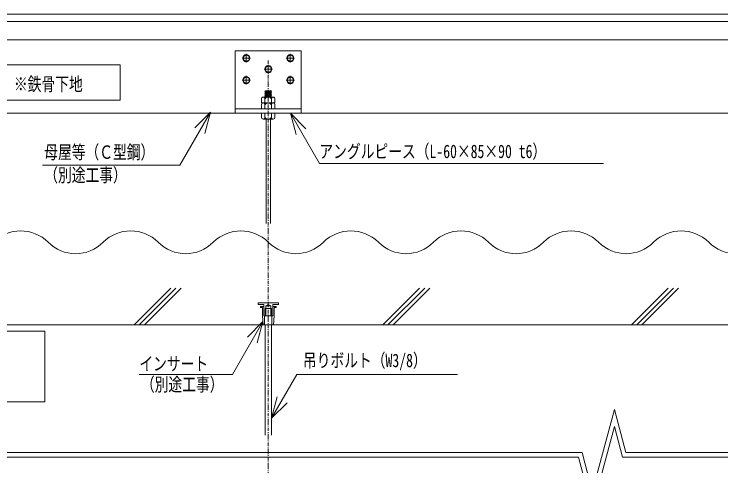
# Model space of a CAD drawing. Units: millimetres, scale not verified. Extents: x -205 to 205, y -142 to 143.
# Drawn here: x 38.9 to 135.2, y -73.3 to -11.8 of the extents above; entities that cross this region are included whole.
import ezdxf
from ezdxf.enums import TextEntityAlignment as Align

# ---------------------------------------------------------------- set-up
doc = ezdxf.new("R2010")
doc.units = ezdxf.units.MM
doc.header["$LTSCALE"] = 0.25
doc.linetypes.add('USER1', pattern=[7.8, 1.8, -0.6, 0.3, -0.6, 3, -0.6, 0.3, -0.6])
for name, color, linetype, lineweight in [('1-1_1-0 断面', 7, 'Continuous', 18), ('1-2_1-1 寸法', 7, 'Continuous', 18), ('1-3_1-2 文字', 7, 'Continuous', 18), ('F-2_F-1 レイアウト', 7, 'Continuous', 18)]:
    doc.layers.add(name, color=color, linetype=linetype, lineweight=lineweight)
doc.styles.add('ＭＳ ゴシック', font='')
doc.styles.get('ＭＳ ゴシック').set_extended_font_data('MS Gothic')

msp = doc.modelspace()

# ---------------------------------------------------------------- linework, layer by layer
at = {"layer": '1-1_1-0 断面'}
for p, q in [((-53.6225, -15.2901), (198.7027, -15.2901)), ((68.9922, -16.7901), (77.9922, -16.7901)), ((70.4934, -17.3282), (70.0934, -17.5592)), ((70.4934, -17.2141), (70.4934, -18.3661)), ((70.8934, -17.5592), (70.4934, -17.3282)), ((76.4934, -17.3282), (76.0934, -17.5592)), ((76.4934, -17.2141), (76.4934, -18.3661)), ((76.8934, -17.5592), (76.4934, -17.3282)), ((77.9922, -16.7901), (77.9922, -25.2901)), ((69.9174, -17.7901), (71.0694, -17.7901)), ((70.0934, -17.5592), (70.0934, -18.021)), ((70.0934, -18.021), (70.4934, -18.252)), ((70.4934, -18.252), (70.8934, -18.021)), ((70.8934, -18.021), (70.8934, -17.5592)), ((75.9174, -17.7901), (77.0694, -17.7901)), ((76.0934, -17.5592), (76.0934, -18.021)), ((76.0934, -18.021), (76.4934, -18.252)), ((76.4934, -18.252), (76.8934, -18.021)), ((76.8934, -18.021), (76.8934, -17.5592)), ((73.4934, -18.8282), (73.0934, -19.0592)), ((73.0934, -19.0592), (73.0934, -19.521)), ((73.4934, -18.7141), (73.4934, -19.8661)), ((73.8934, -19.0592), (73.4934, -18.8282)), ((73.8934, -19.521), (73.8934, -19.0592)), ((70.4934, -20.2141), (70.4934, -21.3661)), ((72.9174, -19.2901), (74.0694, -19.2901)), ((73.0934, -19.521), (73.4934, -19.752)), ((73.4934, -19.752), (73.8934, -19.521)), ((76.4934, -20.2141), (76.4934, -21.3661)), ((69.9174, -20.7901), (71.0694, -20.7901)), ((70.4934, -20.3282), (70.0934, -20.5592)), ((70.0934, -20.5592), (70.0934, -21.021)), ((70.0934, -21.021), (70.4934, -21.252)), ((70.8934, -20.5592), (70.4934, -20.3282)), ((70.4934, -21.252), (70.8934, -21.021)), ((70.8934, -21.021), (70.8934, -20.5592)), ((75.9174, -20.7901), (77.0694, -20.7901)), ((76.4934, -20.3282), (76.0934, -20.5592)), ((76.0934, -20.5592), (76.0934, -21.021)), ((76.0934, -21.021), (76.4934, -21.252)), ((76.8934, -20.5592), (76.4934, -20.3282)), ((76.4934, -21.252), (76.8934, -21.021)), ((76.8934, -21.021), (76.8934, -20.5592)), ((72.8055, -23.0901), (74.1555, -23.0901)), ((73.0305, -22.2934), (73.1105, -22.3448)), ((73.0305, -22.4084), (73.1105, -22.4598)), ((73.0305, -22.5234), (73.1105, -22.5748)), ((73.0305, -22.6384), (73.1105, -22.6898)), ((73.0305, -22.7534), (73.1105, -22.8048)), ((73.0305, -22.8684), (73.1105, -22.9198)), ((73.0305, -22.9834), (73.1105, -23.0348)), ((73.0409, -23.0901), (73.1105, -23.0348)), ((73.8505, -22.1997), (73.1105, -22.2298)), ((73.8505, -22.3147), (73.1105, -22.3448)), ((73.8505, -22.4297), (73.1105, -22.4598)), ((73.8505, -22.5447), (73.1105, -22.5748)), ((73.8505, -22.6597), (73.1105, -22.6898)), ((73.8505, -22.7747), (73.1105, -22.8048)), ((73.8505, -22.8897), (73.1105, -22.9198)), ((73.8505, -23.0047), (73.1105, -23.0348)), ((73.9305, -23.0618), (73.2341, -23.0901)), ((73.9305, -22.2568), (73.8505, -22.1997)), ((73.9305, -22.2568), (73.8505, -22.3147)), ((73.9305, -22.3718), (73.8505, -22.3147)), ((73.9305, -22.3718), (73.8505, -22.4297)), ((73.9305, -22.4868), (73.8505, -22.4297)), ((73.9305, -22.4868), (73.8505, -22.5447)), ((73.9305, -22.6018), (73.8505, -22.5447)), ((73.9305, -22.6018), (73.8505, -22.6597)), ((73.9305, -22.7168), (73.8505, -22.6597)), ((73.9305, -22.7168), (73.8505, -22.7747)), ((73.9305, -22.8318), (73.8505, -22.7747)), ((73.9305, -22.8318), (73.8505, -22.8897)), ((73.9305, -22.9468), (73.8505, -22.8897)), ((73.9305, -22.9468), (73.8505, -23.0047)), ((73.9305, -23.0618), (73.8505, -23.0047)), ((73.9305, -23.0618), (73.8915, -23.0901)), ((72.5805, -23.2926), (72.5805, -23.8901)), ((72.5805, -23.8901), (72.8055, -23.8901)), ((72.8055, -23.8901), (74.1555, -23.8901)), ((73.0305, -23.3401), (73.0305, -23.8901)), ((73.9305, -23.3401), (73.9305, -23.8901)), ((74.1555, -23.8901), (74.3805, -23.8901)), ((74.3805, -23.2926), (74.3805, -23.8901)), ((68.9922, -24.6901), (77.9922, -24.6901)), ((72.5805, -24.0926), (72.5805, -24.6901)), ((72.5805, -24.6901), (74.3805, -24.6901)), ((73.0305, -24.1401), (73.0305, -24.6901)), ((73.9305, -24.1401), (73.9305, -24.6901)), ((74.3805, -24.0926), (74.3805, -24.6901)), ((-53.6225, -25.2901), (198.7027, -25.2901)), ((72.5805, -25.8876), (72.5805, -25.2901)), ((73.0305, -25.8401), (73.0305, -25.2901)), ((73.9305, -25.8401), (73.9305, -25.2901)), ((74.3805, -25.8876), (74.3805, -25.2901)), ((72.8055, -26.0901), (74.1555, -26.0901)), ((73.1934, -40.2901), (73.1934, -26.0901)), ((73.7934, -40.2901), (73.7934, -26.0901)), ((72.0934, -51.1084), (72.0934, -51.3584)), ((74.8934, -51.1084), (72.0934, -51.1084)), ((72.0934, -51.3584), (72.8934, -51.3584)), ((72.4434, -51.6084), (72.4434, -51.7584)), ((72.4434, -51.6084), (72.8934, -51.6084)), ((72.4434, -51.7584), (72.6934, -51.7584)), ((72.6934, -51.7584), (72.6934, -52.8584)), ((72.8934, -51.3584), (72.8934, -52.8584)), ((73.0434, -51.8584), (73.0434, -52.8584)), ((73.0434, -51.8584), (73.9434, -51.8584)), ((73.1434, -51.5084), (73.4934, -51.3584)), ((73.1434, -52.8584), (73.1434, -51.5084)), ((73.1434, -51.5084), (73.8434, -51.5084)), ((73.4934, -51.3584), (73.8434, -51.5084)), ((73.8434, -51.5084), (73.8434, -52.8584)), ((73.9434, -51.8584), (73.9434, -52.8584)), ((74.0934, -51.3584), (74.8934, -51.3584)), ((74.0934, -52.8584), (74.0934, -51.3584)), ((74.0934, -51.6084), (74.5434, -51.6084)), ((74.2934, -51.7584), (74.2934, -52.8584)), ((74.2934, -51.7584), (74.5434, -51.7584)), ((74.5434, -51.6084), (74.5434, -51.7584)), ((74.8934, -51.3584), (74.8934, -51.1084)), ((72.6934, -52.8584), (72.7934, -54.1084)), ((72.8934, -52.8584), (73.1434, -52.8584)), ((72.9934, -52.8584), (72.9934, -54.1084)), ((73.1434, -52.8584), (73.8434, -52.8584)), ((73.8434, -52.8584), (74.0934, -52.8584)), ((73.9934, -52.8584), (73.9934, -54.1084)), ((74.2934, -52.8584), (74.1934, -54.1084)), ((-53.6225, -54.1084), (198.7027, -54.1084)), ((73.0434, -69.1084), (73.0434, -54.1084)), ((73.9434, -69.1084), (73.9434, -54.1084))]:
    msp.add_line(p, q, dxfattribs=at)
at = {"layer": '1-1_1-0 断面', "color": 4, "linetype": 'USER1'}
msp.add_line((73.4934, -18.1115), (73.4934, -107.0785), dxfattribs=at)
at = {"layer": '1-1_1-0 断面'}
for points in [[(77.9922, -25.2901), (68.9922, -25.2901), (68.9922, -16.7901)], [(73.9305, -22.2568), (73.0305, -22.2934), (73.1105, -22.2298)], [(73.9305, -22.3718), (73.0305, -22.4084), (73.1105, -22.3448)], [(73.9305, -22.4868), (73.0305, -22.5234), (73.1105, -22.4598)], [(73.9305, -22.6018), (73.0305, -22.6384), (73.1105, -22.5748)], [(73.9305, -22.7168), (73.0305, -22.7534), (73.1105, -22.6898)], [(73.9305, -22.8318), (73.0305, -22.8684), (73.1105, -22.8048)], [(73.9305, -22.9468), (73.0305, -22.9834), (73.1105, -22.9198)]]:
    msp.add_lwpolyline(points, dxfattribs=at)
for centre in [(70.4934, -17.7901), (76.4934, -17.7901), (73.4934, -19.2901), (70.4934, -20.7901), (76.4934, -20.7901)]:
    msp.add_circle(centre, 0.48, dxfattribs=at)
for centre, radius, start, end in [((72.8055, -23.3164), 0.2263, 353.97439, 173.97475), ((73.4805, -23.6201), 0.53, 31.89078, 148.10921), ((74.1555, -23.3164), 0.2263, 6.02525, 186.02559), ((72.8055, -24.1164), 0.2263, 353.97439, 173.97475), ((73.4805, -24.4201), 0.53, 31.89078, 148.10921), ((74.1555, -24.1164), 0.2263, 6.02525, 186.02559), ((72.8055, -25.8639), 0.2263, 186.02525, 6.02561), ((73.4805, -25.5601), 0.53, 211.89079, 328.10922), ((74.1555, -25.8639), 0.2263, 173.97441, 353.97475)]:
    msp.add_arc(centre, radius, start, end, dxfattribs=at)
at = {"layer": '1-2_1-1 寸法'}
for p, q in [((55.1988, -54.1084), (60.1988, -49.1084)), ((55.9059, -54.1084), (60.9059, -49.1084)), ((56.613, -54.1084), (61.613, -49.1084)), ((89.0918, -54.1084), (94.0918, -49.1084)), ((89.7989, -54.1084), (94.7989, -49.1084)), ((90.506, -54.1084), (95.506, -49.1084)), ((122.9848, -54.1084), (127.9848, -49.1084)), ((123.6919, -54.1084), (128.6919, -49.1084)), ((124.399, -54.1084), (129.399, -49.1084)), ((120.6438, -65.6492), (117.6537, -76.8084)), ((122.2137, -71.5084), (120.6438, -65.6492)), ((120.6438, -67.9675), (117.6537, -79.1266)), ((121.7533, -72.1084), (120.6438, -67.9675)), ((30.7533, -72.1084), (115.7732, -72.1084)), ((31.2137, -71.5084), (116.2336, -71.5084)), ((115.7732, -72.1084), (117.6537, -79.1266)), ((117.6537, -76.8084), (116.2336, -71.5084)), ((121.7533, -72.1084), (198.7027, -72.1084)), ((122.2137, -71.5084), (198.7027, -71.5084))]:
    msp.add_line(p, q, dxfattribs=at)
for centre, start, end in [((39.7434, -46.6144), 45, 135), ((54.7434, -46.6144), 45, 135), ((69.7434, -46.6144), 45, 135), ((84.7434, -46.6144), 45, 135), ((99.7434, -46.6144), 45, 135), ((114.7434, -46.6144), 45, 135), ((129.7434, -46.6144), 45, 135), ((47.2434, -39.1144), 225, 315), ((62.2434, -39.1144), 225, 315), ((77.2434, -39.1144), 225, 315), ((92.2434, -39.1144), 225, 315), ((107.2434, -39.1144), 225, 315), ((122.2434, -39.1144), 225, 315), ((137.2434, -39.1144), 225, 315)]:
    msp.add_arc(centre, 5.3033, start, end, dxfattribs=at)
at = {"layer": '1-3_1-2 文字'}
for p, q in [((61.4516, -32.3526), (65.6186, -25.1352)), ((65.6186, -25.1352), (63.4973, -27.2565)), ((65.6186, -25.1352), (64.8421, -28.033)), ((76.5064, -25.2901), (77.2828, -28.1879)), ((76.5064, -25.2901), (78.6277, -27.4114)), ((80.4513, -32.1229), (76.5064, -25.2901)), ((42.7455, -32.3526), (61.4516, -32.3526)), ((80.4513, -32.1229), (119.1708, -32.1229)), ((68.6019, -60.8651), (72.7581, -53.6663)), ((72.7581, -53.6663), (70.6368, -55.7877)), ((72.7581, -53.6663), (71.9816, -56.5641)), ((55.9191, -60.8651), (68.6019, -60.8651)), ((77.3852, -60.8651), (73.9434, -66.8263)), ((77.3852, -60.8651), (99.276, -60.8651)), ((73.9434, -66.8263), (74.7199, -63.9286)), ((73.9434, -66.8263), (76.0648, -64.705))]:
    msp.add_line(p, q, dxfattribs=at)
msp.add_lwpolyline([(15.0236, -18.6822), (53.3163, -18.6822), (53.3163, -23.5009), (15.0236, -23.5009)], close=True, dxfattribs=at)
msp.add_lwpolyline([(-13.6147, -54.9575), (43.0602, -54.9575), (43.0602, -64.595), (-13.6147, -64.595)], dxfattribs=at)
at = {"layer": 'F-2_F-1 レイアウト'}
for p, q in [((-65, -11.7956), (205, -11.7956)), ((-65, -12.7956), (205, -12.7956))]:
    msp.add_line(p, q, dxfattribs=at)

# ---------------------------------------------------------------- texts
at = {"layer": '1-3_1-2 文字', "style": 'ＭＳ ゴシック', "width": 0.75}
for s, p in [('※鉄骨下地', (38.8316, -22.7848)), ('母屋等（Ｃ型鋼）', (42.9606, -32.0532)), ('アングルピース（L-60×85×90 t6）', (80.4513, -31.9464)), ('（別途工事）', (42.9606, -35.174)), ('吊りボルト（W3/8）', (78.2091, -60.4195)), ('インサート', (55.9191, -60.8651)), ('（別途工事）', (56.1341, -63.6864))]:
    msp.add_text(s, height=1.833, dxfattribs=at).set_placement(p, align=Align.BOTTOM_LEFT)

doc.saveas('drawing.dxf')
